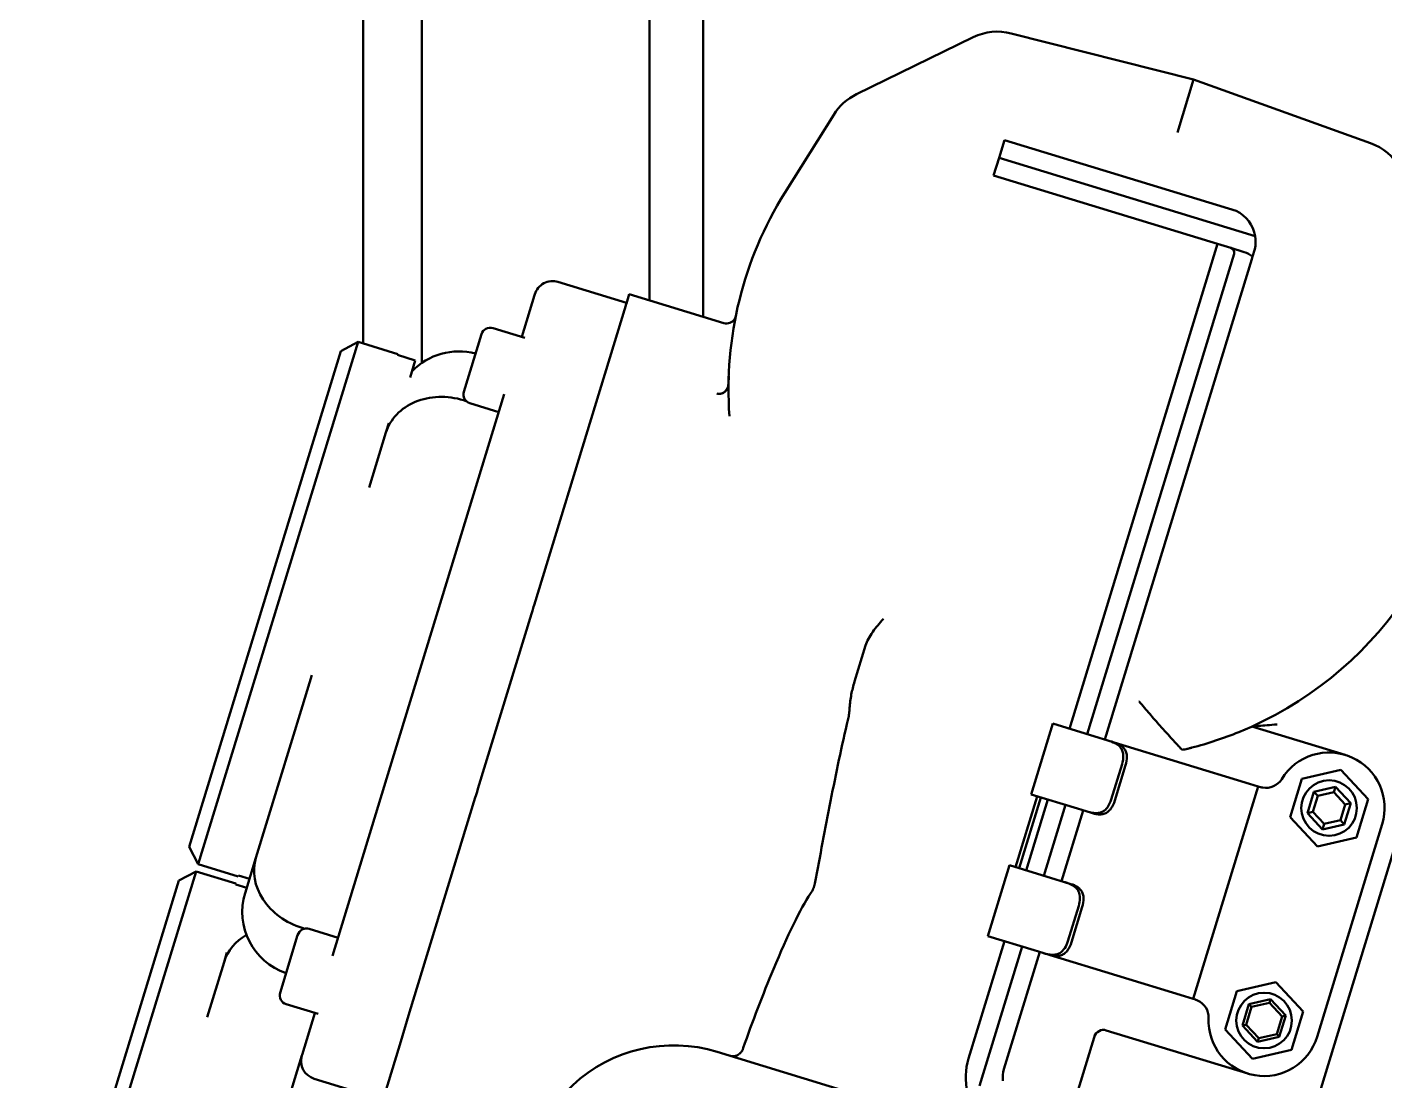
# Model space of a CAD drawing. Header units: inches. Extents: x 11 to 1621, y 11 to 1332.
# Drawn here: x 1188.96 to 1194.73, y 374.85 to 379.33 of the extents above; entities that cross this region are included whole.
import ezdxf

# ---------------------------------------------------------------- set-up
doc = ezdxf.new("R2010")
doc.units = ezdxf.units.IN
doc.header["$LTSCALE"] = 48
doc.header["$MEASUREMENT"] = 0
doc.layers.add('Visible (ANSI)', color=7, linetype='Continuous', lineweight=50)

msp = doc.modelspace()

# ---------------------------------------------------------------- linework, layer by layer
at = {"layer": 'Visible (ANSI)'}
for p, q in [((1190.384479, 377.98553), (1190.384479, 408.946101)), ((1190.634479, 377.902642), (1190.634479, 408.826101)), ((1191.602498, 378.168925), (1191.602498, 387.880235)), ((1191.830193, 378.099312), (1191.830193, 387.880235)), ((1193.139651, 379.304256), (1193.91544, 379.108546)), ((1192.481872, 379.045393), (1192.978317, 379.287525)), ((1193.91544, 379.108546), (1193.846291, 378.88237)), ((1193.91544, 379.108546), (1194.668038, 378.836981)), ((1192.177057, 378.625322), (1192.385098, 378.958257)), ((1193.110959, 378.850436), (1193.087938, 378.775136)), ((1193.110959, 378.850436), (1194.096823, 378.549027)), ((1193.087938, 378.775136), (1193.064917, 378.699837)), ((1193.087938, 378.775136), (1194.176646, 378.442285)), ((1193.064917, 378.699837), (1194.017456, 378.408616)), ((1193.387174, 376.347057), (1194.017495, 378.408743)), ((1194.017495, 378.408743), (1194.07397, 378.391477)), ((1194.07397, 378.391477), (1194.130448, 378.37421)), ((1194.175545, 378.387069), (1194.165793, 378.355172)), ((1194.087039, 378.366897), (1193.462474, 376.324035)), ((1193.537774, 376.301014), (1194.162339, 378.343875)), ((1194.162339, 378.343875), (1194.165793, 378.355172)), ((1191.212752, 378.246914), (1191.504538, 378.157706)), ((1191.059064, 378.01354), (1191.113452, 378.191436)), ((1191.114431, 378.194635), (1191.113452, 378.191436)), ((1191.501047, 378.14629), (1191.433152, 377.924215)), ((1191.501047, 378.14629), (1191.501566, 378.147985)), ((1191.501566, 378.147985), (1191.502907, 378.152373)), ((1191.503678, 378.154895), (1191.502907, 378.152373)), ((1191.503678, 378.154895), (1191.516048, 378.195356)), ((1191.918737, 378.072241), (1191.516048, 378.195356)), ((1191.967932, 378.09837), (1191.967895, 378.098381)), ((1190.812722, 377.780087), (1190.887542, 378.024811)), ((1191.072225, 378.009516), (1190.936702, 378.05095)), ((1190.362934, 377.992117), (1189.683803, 375.770779)), ((1190.289194, 377.952908), (1190.362934, 377.992117)), ((1190.362934, 377.992117), (1190.532358, 377.940319)), ((1190.289194, 377.952908), (1189.644594, 375.84452)), ((1190.532358, 377.940319), (1190.531137, 377.936323)), ((1190.606436, 377.913302), (1190.531137, 377.936323)), ((1190.606436, 377.913302), (1190.584404, 377.841239)), ((1191.390832, 377.785791), (1191.433152, 377.924215)), ((1191.433152, 377.924215), (1191.390832, 377.785791)), ((1191.937566, 377.81264), (1191.938722, 377.845763)), ((1190.739172, 376.967221), (1190.984635, 377.770094)), ((1190.811901, 377.743736), (1190.822904, 377.740372)), ((1191.111699, 376.872789), (1191.390832, 377.785791)), ((1190.961223, 377.693517), (1190.838861, 377.730926)), ((1190.481651, 377.606141), (1190.49412, 377.646924)), ((1190.410311, 377.372799), (1190.481651, 377.606141)), ((1190.739172, 376.967221), (1190.499769, 376.184168)), ((1191.111699, 376.872789), (1191.109549, 376.865755)), ((1191.10034, 376.835636), (1190.872772, 376.091294)), ((1191.10034, 376.835636), (1191.104032, 376.847713)), ((1191.109549, 376.865755), (1191.104032, 376.847713)), ((1194.251419, 374.147889), (1195.057168, 376.783375)), ((1192.520506, 376.700445), (1192.473767, 376.547568)), ((1194.26293, 374.185539), (1195.045657, 376.745725)), ((1190.166474, 376.575244), (1190.126429, 376.44426)), ((1189.928995, 375.798483), (1190.126429, 376.44426)), ((1193.31655, 376.368649), (1193.224464, 376.067451)), ((1193.513939, 376.308301), (1193.31655, 376.368649)), ((1194.560288, 376.235414), (1194.163365, 376.356765)), ((1193.513939, 376.308301), (1193.550888, 376.297005)), ((1193.578094, 376.288687), (1193.550888, 376.297005)), ((1193.578094, 376.288687), (1194.152375, 376.113112)), ((1190.254306, 375.381295), (1190.499769, 376.184168)), ((1193.611038, 376.196277), (1193.564995, 376.045678)), ((1193.626265, 376.191622), (1193.580223, 376.041022)), ((1194.374958, 376.134195), (1194.325115, 375.971166)), ((1194.541066, 376.172544), (1194.374958, 376.134195)), ((1194.657331, 376.047864), (1194.541066, 376.172544)), ((1190.863564, 376.061175), (1190.861413, 376.054142)), ((1190.86908, 376.079217), (1190.863564, 376.061175)), ((1190.86908, 376.079217), (1190.872772, 376.091294)), ((1193.421853, 376.007103), (1193.224464, 376.067451)), ((1193.913768, 375.198006), (1194.190025, 376.101601)), ((1194.152375, 376.113112), (1194.190025, 376.101601)), ((1194.190025, 376.101601), (1194.199589, 376.098677)), ((1194.42658, 376.078837), (1194.398867, 375.988193)), ((1194.443195, 376.06102), (1194.422605, 375.993674)), ((1194.518936, 376.100159), (1194.42658, 376.078837)), ((1194.443195, 376.06102), (1194.42658, 376.078837)), ((1194.511813, 376.076861), (1194.443195, 376.06102)), ((1194.511813, 376.076861), (1194.518936, 376.100159)), ((1194.559842, 376.025357), (1194.511813, 376.076861)), ((1194.583579, 376.030837), (1194.518936, 376.100159)), ((1190.582281, 375.141139), (1190.861413, 376.054142)), ((1193.158733, 375.758195), (1193.250819, 376.059393)), ((1193.17344, 375.753698), (1193.265526, 376.054897)), ((1193.203003, 375.74466), (1193.295089, 376.045859)), ((1193.370389, 376.022837), (1193.278303, 375.721639)), ((1193.458802, 375.995806), (1193.421853, 376.007103)), ((1194.539252, 375.958011), (1194.559842, 376.025357)), ((1194.555867, 375.940194), (1194.583579, 376.030837)), ((1194.559842, 376.025357), (1194.583579, 376.030837)), ((1194.607489, 375.884836), (1194.657331, 376.047864)), ((1193.353603, 375.698617), (1193.445688, 375.999816)), ((1193.486008, 375.987489), (1193.458802, 375.995806)), ((1194.325115, 375.971166), (1194.441381, 375.846487)), ((1194.422605, 375.993674), (1194.398867, 375.988193)), ((1194.398867, 375.988193), (1194.463511, 375.918871)), ((1194.422605, 375.993674), (1194.470634, 375.942169)), ((1194.470634, 375.942169), (1194.539252, 375.958011)), ((1194.539252, 375.958011), (1194.555867, 375.940194)), ((1194.717122, 375.940451), (1194.440865, 375.036856)), ((1194.470634, 375.942169), (1194.463511, 375.918871)), ((1194.463511, 375.918871), (1194.555867, 375.940194)), ((1189.644594, 375.84452), (1189.683803, 375.770779)), ((1194.441381, 375.846487), (1194.607489, 375.884836)), ((1189.883023, 375.648118), (1189.928995, 375.798483)), ((1189.674455, 375.740202), (1188.995324, 373.518864)), ((1189.600714, 375.700993), (1189.674455, 375.740202)), ((1189.674455, 375.740202), (1189.843879, 375.688404)), ((1189.683803, 375.770779), (1189.853227, 375.718981)), ((1189.854449, 375.722976), (1189.853227, 375.718981)), ((1189.854449, 375.722976), (1189.901511, 375.708588)), ((1193.132379, 375.766252), (1193.040293, 375.465054)), ((1193.132379, 375.766252), (1193.329767, 375.705904)), ((1189.600714, 375.700993), (1188.956115, 373.592605)), ((1189.843879, 375.688404), (1189.842657, 375.684408)), ((1189.88972, 375.67002), (1189.842657, 375.684408)), ((1193.329767, 375.705904), (1193.366717, 375.694608)), ((1193.393923, 375.68629), (1193.366717, 375.694608)), ((1193.426866, 375.59388), (1193.380824, 375.443281)), ((1193.442094, 375.589225), (1193.396051, 375.438626)), ((1190.125842, 375.499739), (1190.136845, 375.496375)), ((1190.277718, 375.457872), (1190.155356, 375.495282)), ((1190.031376, 375.224419), (1190.106196, 375.469143)), ((1192.958511, 374.944962), (1193.110918, 375.443462)), ((1193.237682, 375.404706), (1193.040293, 375.465054)), ((1189.793172, 375.354226), (1189.80564, 375.395009)), ((1193.186217, 375.42044), (1193.005034, 374.827816)), ((1193.10911, 374.898919), (1193.261517, 375.397419)), ((1193.274631, 375.39341), (1193.237682, 375.404706)), ((1193.274631, 375.39341), (1193.301837, 375.385092)), ((1193.301837, 375.385092), (1193.876118, 375.209516)), ((1189.721832, 375.120884), (1189.793172, 375.354226)), ((1194.264809, 375.268949), (1194.098701, 375.2306)), ((1194.381075, 375.144269), (1194.264809, 375.268949)), ((1193.913768, 375.198006), (1193.876118, 375.209516)), ((1193.923333, 375.195082), (1193.913768, 375.198006)), ((1194.048858, 375.067571), (1194.098701, 375.2306)), ((1194.150343, 375.17522), (1194.24267, 375.196536)), ((1194.237983, 375.181204), (1194.24267, 375.196536)), ((1194.24267, 375.196536), (1194.307294, 375.127236)), ((1190.193038, 375.133825), (1190.057515, 375.175258)), ((1190.125489, 374.959953), (1190.179877, 375.137849)), ((1190.53996, 375.002715), (1190.582281, 375.141139)), ((1190.582281, 375.141139), (1190.53996, 375.002715)), ((1194.122639, 375.084605), (1194.150343, 375.17522)), ((1194.161277, 375.163495), (1194.13826, 375.088211)), ((1194.161277, 375.163495), (1194.150343, 375.17522)), ((1194.237983, 375.181204), (1194.161277, 375.163495)), ((1194.291673, 375.123629), (1194.237983, 375.181204)), ((1194.331232, 374.981241), (1194.381075, 375.144269)), ((1194.122639, 375.084605), (1194.13826, 375.088211)), ((1194.187263, 375.015305), (1194.122639, 375.084605)), ((1194.13826, 375.088211), (1194.19195, 375.030636)), ((1194.268656, 375.048345), (1194.291673, 375.123629)), ((1194.307294, 375.127236), (1194.27959, 375.03662)), ((1194.291673, 375.123629), (1194.307294, 375.127236)), ((1193.387981, 374.690153), (1193.49743, 375.048142)), ((1194.145902, 374.880021), (1193.543506, 375.064193)), ((1194.048858, 375.067571), (1194.165124, 374.942892)), ((1194.27959, 375.03662), (1194.187263, 375.015305)), ((1194.19195, 375.030636), (1194.187263, 375.015305)), ((1194.19195, 375.030636), (1194.268656, 375.048345)), ((1194.268656, 375.048345), (1194.27959, 375.03662)), ((1190.53996, 375.002715), (1190.472065, 374.78064)), ((1193.169527, 374.581579), (1191.889434, 374.972943)), ((1194.165124, 374.942892), (1194.331232, 374.981241)), ((1190.050693, 374.715306), (1190.124511, 374.956753)), ((1190.125489, 374.959953), (1190.124511, 374.956753)), ((1190.176789, 374.858432), (1190.468575, 374.769224))]:
    msp.add_line(p, q, dxfattribs=at)
for centre in [(1194.491223, 376.009515), (1194.214967, 375.10592)]:
    msp.add_circle(centre, 0.11811, dxfattribs=at)
for centre, radius, start, end in [((1193.08187, 379.075212), 0.23622, 75.8413009, 116), ((1192.585424, 378.833079), 0.23622, 116, 148), ((1194.587861, 378.614784), 0.23622, 30, 70.1586991), ((1193.512566, 377.790804), 1.574803, 148, 184.1671597), ((1194.032282, 378.417546), 0.146468, 9.7241578, 63.8546982), ((1194.032282, 378.417546), 0.146468, 347.9904464, 9.7241578), ((1194.068215, 378.372652), 0.019685, 343, 73), ((1191.18973, 378.171614), 0.07874, 73, 163), ((1190.925192, 378.0133), 0.03937, 73, 162.999798), ((1190.791171, 377.675931), 0.275591, 75.0467131, 136.2344994), ((1190.850372, 377.768576), 0.03937, 163.000202, 253), ((1193.512566, 377.790804), 1.574803, 292.1949674, 358), ((1193.512566, 377.790804), 1.574803, 284.5474886, 292.1949674), ((1194.491223, 376.009515), 0.23622, 343, 148.5224878), ((1194.222611, 376.173976), 0.07874, 260.0643114, 328.5224878), ((1190.146572, 375.567543), 0.275591, 163, 250.9532869), ((1190.143846, 375.457632), 0.03937, 73, 162.999798), ((1190.069026, 375.212908), 0.03937, 163.000202, 253), ((1193.900311, 375.119782), 0.07874, 357.4775122, 65.9356886), ((1194.214967, 375.10592), 0.23622, 177.4775122, 343), ((1193.531995, 375.026543), 0.03937, 73, 163), ((1191.705263, 374.370546), 0.629921, 73, 253.0000003), ((1190.19981, 374.933732), 0.07874, 163, 253), ((1193.22206, 374.864387), 0.275591, 163, 193.372243), ((1193.22206, 374.864387), 0.11811, 163, 187.2951889)]:
    msp.add_arc(centre, radius, start, end, dxfattribs=at)
for centre, major_axis, ratio, start_param, end_param in [((1194.143517, 378.34963), (0.038898, -0.022714), 0.38196601, 1.19716312, 2.12437069), ((1190.7452, 377.525566), (-0.263549, 0.080575), 0.82781551, 4.71238898, 6.28318531), ((1190.192543, 375.717908), (-0.263549, 0.080575), 0.82781551, 0, 1.57079633), ((1190.05672, 375.273651), (-0.263549, 0.080575), 0.82781551, 5.62701048, 6.28318531), ((1191.958237, 375.000893), (-0.00505, -0.046708), 0.91468713, 6.11020883, 6.47348321)]:
    msp.add_ellipse(centre, major_axis=major_axis, ratio=ratio, start_param=start_param, end_param=end_param, dxfattribs=at)
for points, knots in [([(1191.918735, 378.072242), (1191.922793, 378.071001), (1191.92711, 378.070418), (1191.935617, 378.070657), (1191.939917, 378.07149), (1191.947918, 378.074453), (1191.951723, 378.076621), (1191.958351, 378.081994), (1191.961259, 378.085268), (1191.965398, 378.091822), (1191.966876, 378.095047), (1191.967895, 378.098381)], [0, 0, 0, 0, 0.032338907, 0.032338907, 0.064850291, 0.064850291, 0.097355439, 0.097355439, 0.129860811, 0.129860811, 0.156423745, 0.156423745, 0.156423745, 0.156423745]), ([(1191.887863, 377.77275), (1191.890605, 377.77191), (1191.893302, 377.771408), (1191.900603, 377.770907), (1191.905161, 377.771479), (1191.914383, 377.774456), (1191.918858, 377.777019), (1191.926757, 377.783783), (1191.930079, 377.787978), (1191.93435, 377.795946), (1191.935701, 377.79947), (1191.93743, 377.806461), (1191.937875, 377.809898), (1191.937924, 377.813348)], [-0.190143771, -0.190143771, -0.190143771, -0.190143771, -0.169215472, -0.169215472, -0.134238743, -0.134238743, -0.095199823, -0.095199823, -0.054878264, -0.054878264, -0.026289154, -0.026289154, -0.000000093, -0.000000093, -0.000000093, -0.000000093]), ([(1191.937566, 377.81264), (1191.937445, 377.809188), (1191.936927, 377.805757), (1191.935078, 377.798909), (1191.933708, 377.795516), (1191.929433, 377.787807), (1191.926141, 377.783739), (1191.918281, 377.777087), (1191.913783, 377.774542), (1191.905473, 377.771902), (1191.901913, 377.771323), (1191.894787, 377.771254), (1191.891287, 377.771745), (1191.887863, 377.77275)], [0.000000031, 0.000000031, 0.000000031, 0.000000031, 0.02631959, 0.02631959, 0.054051623, 0.054051623, 0.093505934, 0.093505934, 0.132614572, 0.132614572, 0.160099939, 0.160099939, 0.187049708, 0.187049708, 0.187049708, 0.187049708]), ([(1192.520506, 376.700445), (1192.526176, 376.718988), (1192.536784, 376.738055), (1192.56478, 376.777338), (1192.580417, 376.795779), (1192.596465, 376.814416), (1192.596559, 376.814525), (1192.596653, 376.814635)], [0, 0, 0, 0, 0.174908899, 0.174908899, 0.337100928, 0.337100928, 0.338056142, 0.338056142, 0.338056142, 0.338056142]), ([(1192.452782, 376.435359), (1192.454032, 376.454257), (1192.456584, 376.473406), (1192.463621, 376.510701), (1192.468219, 376.52942), (1192.473767, 376.547568)], [0.000001, 0.000001, 0.000001, 0.000001, 0.148309241, 0.148309241, 0.29690746, 0.29690746, 0.29690746, 0.29690746]), ([(1192.452782, 376.435359), (1192.452265, 376.427535), (1192.451604, 376.419598), (1192.449592, 376.403934), (1192.448269, 376.396276), (1192.446471, 376.388641)], [-0.121409392, -0.121409392, -0.121409392, -0.121409392, -0.059769857, -0.059769857, -0.000001, -0.000001, -0.000001, -0.000001]), ([(1193.683017, 376.463118), (1193.683127, 376.462987), (1193.683237, 376.462857), (1193.69849, 376.444784), (1193.713764, 376.426951), (1193.743472, 376.392714), (1193.757905, 376.376301), (1193.791428, 376.33859), (1193.809671, 376.318432), (1193.838241, 376.28717), (1193.849035, 376.275501), (1193.860311, 376.263349), (1193.863187, 376.260259), (1193.864912, 376.258409)], [-2.06025744, -2.06025744, -2.06025744, -2.06025744, -2.058958052, -2.058958052, -1.880049448, -1.880049448, -1.705191319, -1.705191319, -1.454213107, -1.454213107, -1.235109959, -1.235109959, -1.116440699, -1.116440699, -1.116440699, -1.116440699]), ([(1192.305007, 375.688857), (1192.327164, 375.805014), (1192.348803, 375.922123), (1192.395083, 376.157474), (1192.418962, 376.271801), (1192.446471, 376.388641)], [0.000001, 0.000001, 0.000001, 0.000001, 0.90107091, 0.90107091, 1.80608596, 1.80608596, 1.80608596, 1.80608596]), ([(1194.269951, 376.365348), (1194.269798, 376.365333), (1194.269645, 376.365319), (1194.24099, 376.362567), (1194.213214, 376.360303), (1194.185308, 376.358249), (1194.178787, 376.357796), (1194.171164, 376.357278), (1194.168582, 376.357107), (1194.165429, 376.356899), (1194.164449, 376.356836), (1194.163542, 376.356777), (1194.163365, 376.356765), (1194.163365, 376.356765)], [-0.001167549, -0.001167549, -0.001167549, -0.001167549, 0, 0, 0.21819513, 0.21819513, 0.303187247, 0.303187247, 0.349375686, 0.349375686, 0.378479668, 0.378479668, 0.39631478, 0.39631478, 0.39631478, 0.39631478]), ([(1193.550888, 376.297005), (1193.561087, 376.293883), (1193.571491, 376.290267), (1193.585446, 376.283185), (1193.590486, 376.280127), (1193.599353, 376.27305), (1193.603173, 376.269014), (1193.609291, 376.260408), (1193.61176, 376.25539), (1193.615141, 376.244593), (1193.616058, 376.238814), (1193.616801, 376.220895), (1193.614644, 376.208072), (1193.611038, 376.196277)], [0.535423144, 0.535423144, 0.535423144, 0.535423144, 0.613950689, 0.613950689, 0.656421334, 0.656421334, 0.69889198, 0.69889198, 0.745884717, 0.745884717, 0.792877455, 0.792877455, 0.88686293, 0.88686293, 0.88686293, 0.88686293]), ([(1193.578094, 376.288687), (1193.583182, 376.287125), (1193.588114, 376.285363), (1193.598476, 376.280798), (1193.604297, 376.277588), (1193.61439, 376.269875), (1193.618657, 376.265351), (1193.624881, 376.256181), (1193.627242, 376.251156), (1193.630479, 376.240318), (1193.63136, 376.234503), (1193.632046, 376.216452), (1193.629902, 376.203515), (1193.626265, 376.191622)], [-0.850067464, -0.850067464, -0.850067464, -0.850067464, -0.809992985, -0.809992985, -0.760841543, -0.760841543, -0.711690102, -0.711690102, -0.664304048, -0.664304048, -0.616917994, -0.616917994, -0.522145887, -0.522145887, -0.522145887, -0.522145887]), ([(1193.864912, 376.258409), (1193.865137, 376.258167), (1193.865545, 376.257995), (1193.867409, 376.257679), (1193.869479, 376.257804), (1193.875412, 376.258659), (1193.879457, 376.259486), (1193.8883, 376.261492), (1193.893064, 376.262657), (1193.899813, 376.264355), (1193.90169, 376.264832), (1193.904753, 376.265616), (1193.905935, 376.265921), (1193.907454, 376.266314), (1193.907792, 376.266402), (1193.908129, 376.266489)], [0.538393814, 0.538393814, 0.538393814, 0.538393814, 0.554007054, 0.554007054, 0.587560593, 0.587560593, 0.627797352, 0.627797352, 0.667023988, 0.667023988, 0.681906991, 0.681906991, 0.691216197, 0.691216197, 0.693870601, 0.693870601, 0.693870601, 0.693870601]), ([(1194.209025, 376.096417), (1194.206589, 376.096844), (1194.204016, 376.097425), (1194.200959, 376.098268), (1194.200261, 376.098472), (1194.199589, 376.098677)], [-0.0754653281, -0.0754653281, -0.0754653281, -0.0754653281, -0.0566217014, -0.0566217014, -0.0508142267, -0.0508142267, -0.0508142267, -0.0508142267]), ([(1193.564995, 376.045678), (1193.561389, 376.033883), (1193.556007, 376.022046), (1193.54537, 376.007606), (1193.541379, 376.003328), (1193.532539, 375.996267), (1193.527685, 375.993488), (1193.517801, 375.989774), (1193.512377, 375.988564), (1193.501069, 375.987656), (1193.49518, 375.987939), (1193.47965, 375.989871), (1193.469003, 375.992691), (1193.458802, 375.995806)], [0.88686293, 0.88686293, 0.88686293, 0.88686293, 0.980848406, 0.980848406, 1.027841143, 1.027841143, 1.074833881, 1.074833881, 1.117304527, 1.117304527, 1.159775172, 1.159775172, 1.238302717, 1.238302717, 1.238302717, 1.238302717]), ([(1193.580223, 376.041022), (1193.576586, 376.029129), (1193.57113, 376.017205), (1193.560467, 376.002623), (1193.556485, 375.998295), (1193.547741, 375.991119), (1193.542974, 375.988274), (1193.532686, 375.984153), (1193.526619, 375.982788), (1193.513938, 375.982037), (1193.507317, 375.982631), (1193.496174, 375.984641), (1193.4911, 375.985938), (1193.486008, 375.987489)], [0.522145887, 0.522145887, 0.522145887, 0.522145887, 0.616917994, 0.616917994, 0.664304048, 0.664304048, 0.711690102, 0.711690102, 0.760841543, 0.760841543, 0.809992985, 0.809992985, 0.850067464, 0.850067464, 0.850067464, 0.850067464]), ([(1192.305007, 375.688857), (1192.304906, 375.688326), (1192.3048, 375.687795), (1192.304586, 375.686756), (1192.304477, 375.686248), (1192.304236, 375.685165), (1192.304103, 375.684591), (1192.303778, 375.683235), (1192.303581, 375.682455), (1192.302915, 375.679939), (1192.302411, 375.678217), (1192.301319, 375.674812), (1192.300733, 375.673135), (1192.29957, 375.670048), (1192.299005, 375.668637), (1192.295185, 375.659647), (1192.291169, 375.652525), (1192.286684, 375.645812)], [-0.120711475, -0.120711475, -0.120711475, -0.120711475, -0.116595293, -0.116595293, -0.112643227, -0.112643227, -0.108159151, -0.108159151, -0.102033803, -0.102033803, -0.088354019, -0.088354019, -0.074787055, -0.074787055, -0.063162013, -0.063162013, -0.000001, -0.000001, -0.000001, -0.000001]), ([(1193.366717, 375.694608), (1193.36739, 375.694403), (1193.368064, 375.694194), (1193.381344, 375.690057), (1193.394178, 375.68529), (1193.409119, 375.675682), (1193.413577, 375.672145), (1193.421067, 375.664129), (1193.424098, 375.659636), (1193.430434, 375.646647), (1193.432334, 375.636516), (1193.432061, 375.615237), (1193.42998, 375.604066), (1193.426866, 375.59388)], [0.093019394, 0.093019394, 0.093019394, 0.093019394, 0.09827869, 0.09827869, 0.196557379, 0.196557379, 0.23881093, 0.23881093, 0.281064481, 0.281064481, 0.362224364, 0.362224364, 0.443384246, 0.443384246, 0.443384246, 0.443384246]), ([(1193.393923, 375.68629), (1193.399011, 375.684729), (1193.403943, 375.682967), (1193.414305, 375.678402), (1193.420126, 375.675191), (1193.430219, 375.667478), (1193.434486, 375.662954), (1193.44071, 375.653784), (1193.443071, 375.64876), (1193.446308, 375.637921), (1193.447189, 375.632106), (1193.447874, 375.614055), (1193.44573, 375.601119), (1193.442094, 375.589225)], [0.19422431, 0.19422431, 0.19422431, 0.19422431, 0.23429879, 0.23429879, 0.283450231, 0.283450231, 0.332601673, 0.332601673, 0.379987726, 0.379987726, 0.42737378, 0.42737378, 0.522145887, 0.522145887, 0.522145887, 0.522145887]), ([(1192.000737, 374.989813), (1192.038452, 375.097829), (1192.085431, 375.219793), (1192.189473, 375.469666), (1192.242047, 375.578993), (1192.286684, 375.645812)], [0.000001, 0.000001, 0.000001, 0.000001, 0.89719604, 0.89719604, 2.14518363, 2.14518363, 2.14518363, 2.14518363]), ([(1193.380824, 375.443281), (1193.37771, 375.433096), (1193.373188, 375.422671), (1193.361515, 375.404877), (1193.354275, 375.39754), (1193.341759, 375.390316), (1193.336733, 375.388286), (1193.326041, 375.385828), (1193.320367, 375.385389), (1193.302608, 375.385779), (1193.289302, 375.389003), (1193.275979, 375.392999), (1193.275304, 375.393203), (1193.274631, 375.39341)], [-0.443384246, -0.443384246, -0.443384246, -0.443384246, -0.362224364, -0.362224364, -0.281064481, -0.281064481, -0.23881093, -0.23881093, -0.196557379, -0.196557379, -0.09827869, -0.09827869, -0.093019394, -0.093019394, -0.093019394, -0.093019394]), ([(1193.396051, 375.438626), (1193.392415, 375.426732), (1193.386958, 375.414808), (1193.376296, 375.400226), (1193.372314, 375.395898), (1193.36357, 375.388723), (1193.358803, 375.385877), (1193.348515, 375.381756), (1193.342448, 375.380391), (1193.329767, 375.379641), (1193.323146, 375.380234), (1193.312002, 375.382244), (1193.306929, 375.383541), (1193.301837, 375.385092)], [-0.522145887, -0.522145887, -0.522145887, -0.522145887, -0.42737378, -0.42737378, -0.379987726, -0.379987726, -0.332601673, -0.332601673, -0.283450231, -0.283450231, -0.23429879, -0.23429879, -0.19422431, -0.19422431, -0.19422431, -0.19422431]), ([(1193.923333, 375.195082), (1193.924004, 375.194876), (1193.924697, 375.194655), (1193.927703, 375.193644), (1193.93016, 375.192687), (1193.932418, 375.191679)], [-0.2531902343, -0.2531902343, -0.2531902343, -0.2531902343, -0.2473827595, -0.2473827595, -0.2285391328, -0.2285391328, -0.2285391328, -0.2285391328]), ([(1191.997847, 374.980967), (1191.997381, 374.979445), (1191.996708, 374.978011), (1191.994614, 374.97459), (1191.992979, 374.972709), (1191.98905, 374.968674), (1191.986116, 374.966063), (1191.983003, 374.963402)], [0, 0, 0, 0, 0.0121248033, 0.0121248033, 0.0307964597, 0.0307964597, 0.0565628272, 0.0565628272, 0.0565628272, 0.0565628272]), ([(1192.000737, 374.989813), (1192.000235, 374.988376), (1191.999742, 374.986914), (1191.998989, 374.984609), (1191.998723, 374.983779), (1191.998345, 374.982578), (1191.99823, 374.982211), (1191.998026, 374.981551), (1191.997936, 374.981259), (1191.997847, 374.980967)], [0.000001, 0.000001, 0.000001, 0.000001, 0.0119368303, 0.0119368303, 0.0186069898, 0.0186069898, 0.0215417778, 0.0215417778, 0.0238697102, 0.0238697102, 0.0238697102, 0.0238697102])]:
    msp.add_open_spline(points, degree=3, knots=knots, dxfattribs=at)
msp.add_rational_spline([(1191.967932, 378.09837), (1191.968247, 378.099439), (1191.968517, 378.100525), (1191.968741, 378.101628)], [0.999999999545, 0.999999999545, 0.999999999545, 0.999999999546], degree=3, dxfattribs=at)
msp.add_rational_spline([(1191.983003, 374.963402), (1191.982694, 374.963139), (1191.982392, 374.962888), (1191.981295, 374.962006), (1191.980543, 374.961452), (1191.97843, 374.959988), (1191.977213, 374.959273), (1191.975075, 374.958117), (1191.974151, 374.957678), (1191.972508, 374.956952), (1191.971789, 374.956667), (1191.969849, 374.955945), (1191.968837, 374.955638), (1191.967097, 374.955154), (1191.966374, 374.954983), (1191.965088, 374.954705), (1191.964527, 374.9546), (1191.962988, 374.954339), (1191.96215, 374.954234), (1191.961359, 374.954154)], [0.999999668752, 0.99999967151, 0.999999674301, 0.999999684742, 0.999999692527, 0.99999971584, 0.999999731283, 0.999999760393, 0.99999977408, 0.999999799224, 0.999999810695, 0.999999841898, 0.999999858424, 0.999999885414, 0.999999895927, 0.999999913217, 0.999999919991, 0.999999936852, 0.999999943537, 0.999999948647], degree=3, knots=[0.000000025, 0.000000025, 0.000000025, 0.000000025, 0.013472115, 0.013472115, 0.050010185, 0.050010185, 0.123086325, 0.123086325, 0.196162464, 0.196162464, 0.269238604, 0.269238604, 0.415390883, 0.415390883, 0.561543162, 0.561543162, 0.707695442, 0.707695442, 1, 1, 1, 1], dxfattribs=at)

doc.saveas('drawing.dxf')
